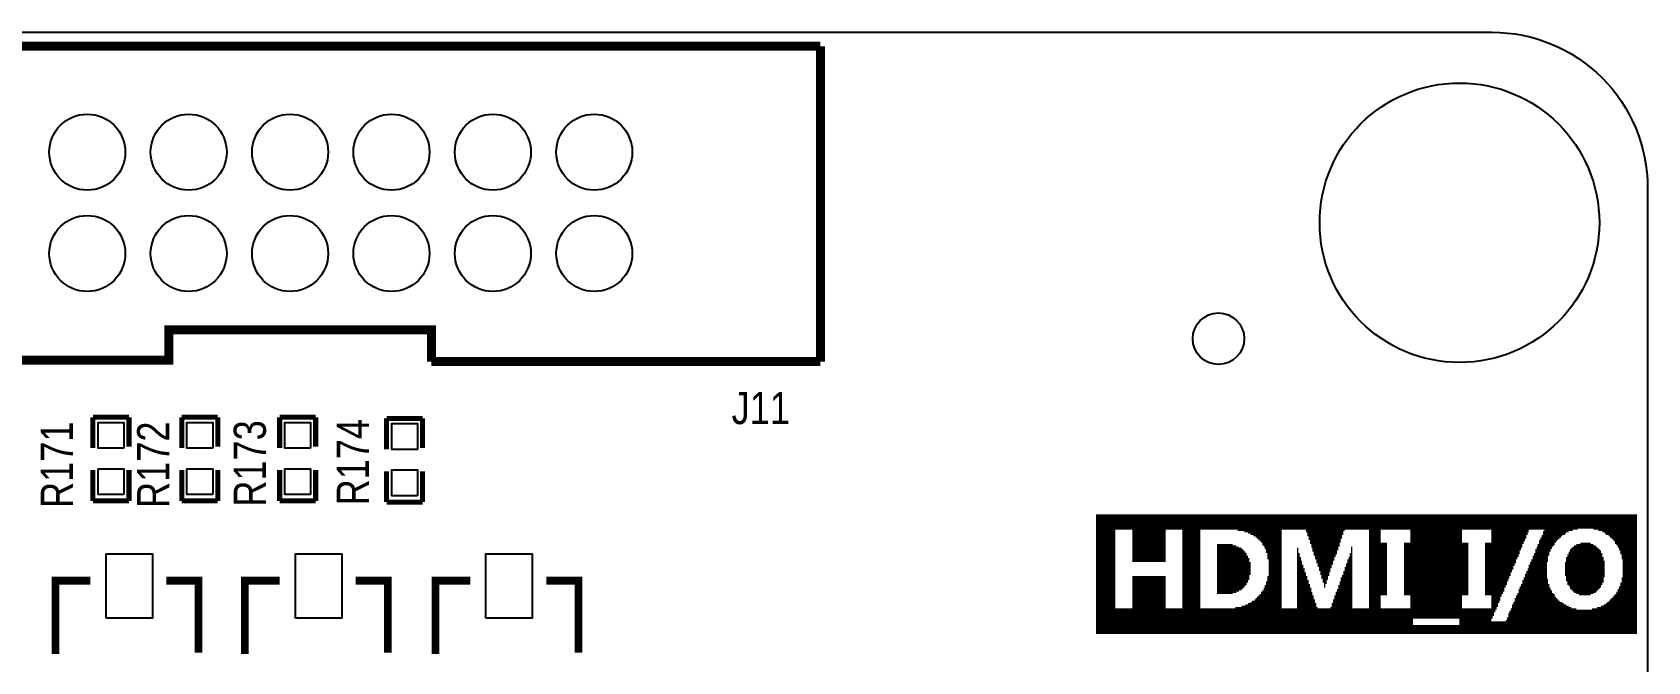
# Model space of a CAD drawing. Extents: x -16 to 114, y 9 to 99.
# Drawn here: x 81.94 to 113.8, y 86.77 to 99.19 of the extents above; entities that cross this region are included whole.
import ezdxf

# ---------------------------------------------------------------- set-up
doc = ezdxf.new("R2010")
doc.units = 0
for name, color, linetype in [('BG_OUTLINE', 3, 'CONTINUOUS'), ('MA_PEN3', 5, 'CONTINUOUS'), ('PG_SILKSCREEN_TOP', 6, 'CONTINUOUS'), ('PIN_TOP', 7, 'CONTINUOUS'), ('RD_SILKSCREEN_TOP', 8, 'CONTINUOUS')]:
    doc.layers.add(name, color=color, linetype=linetype)

msp = doc.modelspace()

# ---------------------------------------------------------------- linework, layer by layer
at = {"layer": 'BG_OUTLINE'}
msp.add_lwpolyline([(-13.134086, 99.189794), (110.731046, 99.189794, -0.414215), (113.79708, 96.12376), (113.799874, 12.17676), (113.79708, 12.263374, -0.41422), (110.731046, 9.19734), (-13.22832, 9.19734), (-13.12672, 9.20496, -0.414214), (-16.192754, 12.270994), (-16.20012, 96.12376, -0.414215)], format="xyb", close=True, dxfattribs=at)
at = {"layer": 'MA_PEN3', "const_width": 0.0254}
for points in [[(102.9208, 89.662), (113.5888, 89.662)], [(102.9208, 89.6366), (113.5888, 89.6366)], [(102.9208, 89.6112), (113.5888, 89.6112)], [(102.9208, 89.5858), (113.5888, 89.5858)], [(102.9208, 89.5604), (113.5888, 89.5604)], [(102.9208, 89.535), (113.5888, 89.535)], [(102.9208, 89.5096), (113.5888, 89.5096)], [(102.9208, 89.4842), (113.5888, 89.4842)], [(102.9208, 89.4588), (113.5888, 89.4588)], [(102.9208, 89.4334), (113.5888, 89.4334)], [(102.9208, 89.408), (113.5888, 89.408)], [(102.9208, 89.3826), (112.4204, 89.3826)], [(102.9208, 89.3572), (103.3018, 89.3572)], [(102.9208, 89.3318), (103.3018, 89.3318)], [(102.9208, 89.3064), (103.3018, 89.3064)], [(102.9208, 89.281), (103.3018, 89.281)], [(102.9208, 89.2556), (103.3018, 89.2556)], [(102.9208, 89.2302), (103.3018, 89.2302)], [(102.9208, 89.2048), (103.3018, 89.2048)], [(103.632, 89.3572), (104.2924, 89.3572)], [(103.632, 89.3318), (104.2924, 89.3318)], [(103.632, 89.3064), (104.2924, 89.3064)], [(103.632, 89.281), (104.2924, 89.281)], [(103.632, 89.2556), (104.2924, 89.2556)], [(103.632, 89.2302), (104.2924, 89.2302)], [(103.632, 89.2048), (104.2924, 89.2048)], [(104.6226, 89.3572), (104.9782, 89.3572)], [(104.6226, 89.3318), (104.9782, 89.3318)], [(104.6226, 89.3064), (104.9782, 89.3064)], [(104.6226, 89.281), (104.9782, 89.281)], [(104.6226, 89.2556), (104.9782, 89.2556)], [(104.6226, 89.2302), (104.9782, 89.2302)], [(104.6226, 89.2048), (104.9782, 89.2048)], [(105.7148, 89.3572), (106.5784, 89.3572)], [(105.8418, 89.3318), (106.5784, 89.3318)], [(105.918, 89.3064), (106.5784, 89.3064)], [(105.9688, 89.281), (106.5784, 89.281)], [(106.0196, 89.2556), (106.5784, 89.2556)], [(106.0704, 89.2302), (106.5784, 89.2302)], [(106.0958, 89.2048), (106.5784, 89.2048)], [(107.061, 89.3572), (107.823, 89.3572)], [(107.061, 89.3318), (107.7976, 89.3318)], [(107.0864, 89.3064), (107.7976, 89.3064)], [(107.0864, 89.281), (107.7976, 89.281)], [(107.0864, 89.2556), (107.7722, 89.2556)], [(107.1118, 89.2302), (107.7722, 89.2302)], [(107.1118, 89.2048), (107.7722, 89.2048)], [(108.3056, 89.3572), (108.5342, 89.3572)], [(108.3056, 89.3318), (108.5342, 89.3318)], [(108.3056, 89.3064), (108.5342, 89.3064)], [(108.3056, 89.281), (108.5342, 89.281)], [(108.3056, 89.2556), (108.5342, 89.2556)], [(108.3056, 89.2302), (108.5342, 89.2302)], [(108.3056, 89.2048), (108.5342, 89.2048)], [(109.1184, 89.3572), (110.1344, 89.3572)], [(109.1184, 89.3318), (110.1344, 89.3318)], [(109.1184, 89.3064), (110.1344, 89.3064)], [(109.1184, 89.281), (110.1344, 89.281)], [(109.1184, 89.2556), (110.1344, 89.2556)], [(109.1184, 89.2302), (110.1344, 89.2302)], [(109.1184, 89.2048), (110.1344, 89.2048)], [(110.7186, 89.3572), (111.4552, 89.3572)], [(110.7186, 89.3318), (111.4552, 89.3318)], [(110.7186, 89.3064), (111.4298, 89.3064)], [(110.7186, 89.281), (111.4298, 89.281)], [(110.7186, 89.2556), (111.4044, 89.2556)], [(110.7186, 89.2302), (111.4044, 89.2302)], [(110.7186, 89.2048), (111.4044, 89.2048)], [(111.6838, 89.2048), (112.0648, 89.2048)], [(111.7092, 89.2556), (112.1156, 89.2556)], [(111.7092, 89.2302), (112.0902, 89.2302)], [(111.7346, 89.3318), (112.2426, 89.3318)], [(111.7346, 89.3064), (112.1918, 89.3064)], [(111.7346, 89.281), (112.1664, 89.281)], [(111.76, 89.3572), (112.3188, 89.3572)], [(112.7252, 89.3826), (113.5888, 89.3826)], [(112.8268, 89.3572), (113.5888, 89.3572)], [(112.903, 89.3318), (113.5888, 89.3318)], [(112.9538, 89.3064), (113.5888, 89.3064)], [(112.9792, 89.281), (113.5888, 89.281)], [(113.03, 89.2556), (113.5888, 89.2556)], [(113.0554, 89.2302), (113.5888, 89.2302)], [(113.0808, 89.2048), (113.5888, 89.2048)], [(102.9208, 89.1794), (103.3018, 89.1794)], [(102.9208, 89.154), (103.3018, 89.154)], [(102.9208, 89.1286), (103.3018, 89.1286)], [(102.9208, 89.1032), (103.3018, 89.1032)], [(102.9208, 89.0778), (103.3018, 89.0778)], [(102.9208, 89.0524), (103.3018, 89.0524)], [(102.9208, 89.027), (103.3018, 89.027)], [(102.9208, 89.0016), (103.3018, 89.0016)], [(102.9208, 88.9762), (103.3018, 88.9762)], [(102.9208, 88.9508), (103.3018, 88.9508)], [(102.9208, 88.9254), (103.3018, 88.9254)], [(102.9208, 88.9), (103.3018, 88.9)], [(103.632, 89.1794), (104.2924, 89.1794)], [(103.632, 89.154), (104.2924, 89.154)], [(103.632, 89.1286), (104.2924, 89.1286)], [(103.632, 89.1032), (104.2924, 89.1032)], [(103.632, 89.0778), (104.2924, 89.0778)], [(103.632, 89.0524), (104.2924, 89.0524)], [(103.632, 89.027), (104.2924, 89.027)], [(103.632, 89.0016), (104.2924, 89.0016)], [(103.632, 88.9762), (104.2924, 88.9762)], [(103.632, 88.9508), (104.2924, 88.9508)], [(103.632, 88.9254), (104.2924, 88.9254)], [(103.632, 88.9), (104.2924, 88.9)], [(104.6226, 89.1794), (104.9782, 89.1794)], [(104.6226, 89.154), (104.9782, 89.154)], [(104.6226, 89.1286), (104.9782, 89.1286)], [(104.6226, 89.1032), (104.9782, 89.1032)], [(104.6226, 89.0778), (104.9782, 89.0778)], [(104.6226, 89.0524), (104.9782, 89.0524)], [(104.6226, 89.027), (104.9782, 89.027)], [(104.6226, 89.0016), (104.9782, 89.0016)], [(104.6226, 88.9762), (104.9782, 88.9762)], [(104.6226, 88.9508), (104.9782, 88.9508)], [(104.6226, 88.9254), (104.9782, 88.9254)], [(104.6226, 88.9), (104.9782, 88.9)], [(105.3084, 89.0778), (105.6132, 89.0778)], [(105.3084, 89.0524), (105.6894, 89.0524)], [(105.3084, 89.027), (105.7402, 89.027)], [(105.3084, 89.0016), (105.791, 89.0016)], [(105.3084, 88.9762), (105.8164, 88.9762)], [(105.3084, 88.9508), (105.8418, 88.9508)], [(105.3084, 88.9254), (105.8672, 88.9254)], [(105.3084, 88.9), (105.8926, 88.9)], [(106.1212, 89.1794), (106.5784, 89.1794)], [(106.1466, 89.154), (106.5784, 89.154)], [(106.172, 89.1286), (106.5784, 89.1286)], [(106.1974, 89.1032), (106.5784, 89.1032)], [(106.1974, 89.0778), (106.5784, 89.0778)], [(106.2228, 89.0524), (106.5784, 89.0524)], [(106.2482, 89.027), (106.5784, 89.027)], [(106.2482, 89.0016), (106.5784, 89.0016)], [(106.2736, 88.9762), (106.5784, 88.9762)], [(106.2736, 88.9508), (106.5784, 88.9508)], [(106.2736, 88.9254), (106.5784, 88.9254)], [(106.299, 88.9), (106.5784, 88.9)], [(106.8832, 89.0016), (106.9086, 89.0016)], [(106.8832, 88.9762), (106.9086, 88.9762)], [(106.8832, 88.9508), (106.9086, 88.9508)], [(106.8832, 88.9254), (106.9086, 88.9254)], [(106.8832, 88.9), (106.934, 88.9)], [(107.1118, 89.1794), (107.7468, 89.1794)], [(107.1372, 89.154), (107.7468, 89.154)], [(107.1372, 89.1286), (107.7468, 89.1286)], [(107.1372, 89.1032), (107.7214, 89.1032)], [(107.1626, 89.0778), (107.7214, 89.0778)], [(107.1626, 89.0524), (107.7214, 89.0524)], [(107.1626, 89.027), (107.696, 89.027)], [(107.188, 89.0016), (107.696, 89.0016)], [(107.188, 88.9762), (107.696, 88.9762)], [(107.188, 88.9508), (107.6706, 88.9508)], [(107.2134, 88.9254), (107.6706, 88.9254)], [(107.2134, 88.9), (107.6706, 88.9)], [(107.9246, 88.9), (107.9754, 88.9)], [(107.95, 89.027), (107.9754, 89.027)], [(107.95, 89.0016), (107.9754, 89.0016)], [(107.95, 88.9762), (107.9754, 88.9762)], [(107.95, 88.9508), (107.9754, 88.9508)], [(107.95, 88.9254), (107.9754, 88.9254)], [(108.3056, 89.1794), (108.5342, 89.1794)], [(108.3056, 89.154), (108.5342, 89.154)], [(108.3056, 89.1286), (108.5342, 89.1286)], [(108.3056, 89.1032), (108.6612, 89.1032)], [(108.3056, 89.0778), (108.6612, 89.0778)], [(108.3056, 89.0524), (108.6612, 89.0524)], [(108.3056, 89.027), (108.6612, 89.027)], [(108.3056, 89.0016), (108.6612, 89.0016)], [(108.3056, 88.9762), (108.6612, 88.9762)], [(108.3056, 88.9508), (108.6612, 88.9508)], [(108.3056, 88.9254), (108.6612, 88.9254)], [(108.3056, 88.9), (108.6612, 88.9)], [(108.9914, 89.1032), (110.2614, 89.1032)], [(108.9914, 89.0778), (110.2614, 89.0778)], [(108.9914, 89.0524), (110.2614, 89.0524)], [(108.9914, 89.027), (110.2614, 89.027)], [(108.9914, 89.0016), (110.2614, 89.0016)], [(108.9914, 88.9762), (110.2614, 88.9762)], [(108.9914, 88.9508), (110.2614, 88.9508)], [(108.9914, 88.9254), (110.2614, 88.9254)], [(108.9914, 88.9), (110.2614, 88.9)], [(109.1184, 89.1794), (110.1344, 89.1794)], [(109.1184, 89.154), (110.1344, 89.154)], [(109.1184, 89.1286), (110.1344, 89.1286)], [(110.5916, 89.1032), (111.3536, 89.1032)], [(110.5916, 89.0778), (111.3282, 89.0778)], [(110.5916, 89.0524), (111.3282, 89.0524)], [(110.5916, 89.027), (111.3282, 89.027)], [(110.5916, 89.0016), (111.3028, 89.0016)], [(110.5916, 88.9762), (111.3028, 88.9762)], [(110.5916, 88.9508), (111.2774, 88.9508)], [(110.5916, 88.9254), (111.2774, 88.9254)], [(110.5916, 88.9), (111.2774, 88.9)], [(110.7186, 89.1794), (111.379, 89.1794)], [(110.7186, 89.154), (111.379, 89.154)], [(110.7186, 89.1286), (111.3536, 89.1286)], [(111.5568, 88.9), (111.8616, 88.9)], [(111.5822, 88.9762), (111.887, 88.9762)], [(111.5822, 88.9508), (111.887, 88.9508)], [(111.5822, 88.9254), (111.8616, 88.9254)], [(111.6076, 89.027), (111.9124, 89.027)], [(111.6076, 89.0016), (111.9124, 89.0016)], [(111.633, 89.0778), (111.9632, 89.0778)], [(111.633, 89.0524), (111.9378, 89.0524)], [(111.6584, 89.154), (112.014, 89.154)], [(111.6584, 89.1286), (111.9886, 89.1286)], [(111.6584, 89.1032), (111.9632, 89.1032)], [(111.6838, 89.1794), (112.0394, 89.1794)], [(112.2426, 88.9254), (112.8776, 88.9254)], [(112.2426, 88.9), (112.903, 88.9)], [(112.268, 88.9762), (112.8522, 88.9762)], [(112.268, 88.9508), (112.8776, 88.9508)], [(112.2934, 89.0016), (112.8268, 89.0016)], [(112.3188, 89.027), (112.8014, 89.027)], [(112.3442, 89.0524), (112.776, 89.0524)], [(112.395, 89.0778), (112.7252, 89.0778)], [(112.4712, 89.1032), (112.6744, 89.1032)], [(113.1062, 89.1794), (113.5888, 89.1794)], [(113.1316, 89.154), (113.5888, 89.154)], [(113.157, 89.1286), (113.5888, 89.1286)], [(113.157, 89.1032), (113.5888, 89.1032)], [(113.1824, 89.0778), (113.5888, 89.0778)], [(113.2078, 89.0524), (113.5888, 89.0524)], [(113.2078, 89.027), (113.5888, 89.027)], [(113.2332, 89.0016), (113.5888, 89.0016)], [(113.2332, 88.9762), (113.5888, 88.9762)], [(113.2586, 88.9508), (113.5888, 88.9508)], [(113.2586, 88.9254), (113.5888, 88.9254)], [(113.2586, 88.9), (113.5888, 88.9)], [(102.9208, 88.8746), (103.3018, 88.8746)], [(102.9208, 88.8492), (103.3018, 88.8492)], [(102.9208, 88.8238), (103.3018, 88.8238)], [(102.9208, 88.7984), (103.3018, 88.7984)], [(102.9208, 88.773), (103.3018, 88.773)], [(102.9208, 88.7476), (103.3018, 88.7476)], [(102.9208, 88.7222), (103.3018, 88.7222)], [(102.9208, 88.6968), (103.3018, 88.6968)], [(102.9208, 88.6714), (103.3018, 88.6714)], [(102.9208, 88.646), (103.3018, 88.646)], [(102.9208, 88.6206), (103.3018, 88.6206)], [(102.9208, 88.5952), (103.3018, 88.5952)], [(102.9208, 88.5698), (103.3018, 88.5698)], [(103.632, 88.8746), (104.2924, 88.8746)], [(103.632, 88.8492), (104.2924, 88.8492)], [(103.632, 88.8238), (104.2924, 88.8238)], [(103.632, 88.7984), (104.2924, 88.7984)], [(103.632, 88.773), (104.2924, 88.773)], [(103.632, 88.7476), (104.2924, 88.7476)], [(104.6226, 88.8746), (104.9782, 88.8746)], [(104.6226, 88.8492), (104.9782, 88.8492)], [(104.6226, 88.8238), (104.9782, 88.8238)], [(104.6226, 88.7984), (104.9782, 88.7984)], [(104.6226, 88.773), (104.9782, 88.773)], [(104.6226, 88.7476), (104.9782, 88.7476)], [(104.6226, 88.7222), (104.9782, 88.7222)], [(104.6226, 88.6968), (104.9782, 88.6968)], [(104.6226, 88.6714), (104.9782, 88.6714)], [(104.6226, 88.646), (104.9782, 88.646)], [(104.6226, 88.6206), (104.9782, 88.6206)], [(104.6226, 88.5952), (104.9782, 88.5952)], [(104.6226, 88.5698), (104.9782, 88.5698)], [(105.3084, 88.8746), (105.8926, 88.8746)], [(105.3084, 88.8492), (105.918, 88.8492)], [(105.3084, 88.8238), (105.918, 88.8238)], [(105.3084, 88.7984), (105.9434, 88.7984)], [(105.3084, 88.773), (105.9434, 88.773)], [(105.3084, 88.7476), (105.9434, 88.7476)], [(105.3084, 88.7222), (105.9688, 88.7222)], [(105.3084, 88.6968), (105.9688, 88.6968)], [(105.3084, 88.6714), (105.9688, 88.6714)], [(105.3084, 88.646), (105.9688, 88.646)], [(105.3084, 88.6206), (105.9688, 88.6206)], [(105.3084, 88.5952), (105.9688, 88.5952)], [(105.3084, 88.5698), (105.9688, 88.5698)], [(106.299, 88.8746), (106.5784, 88.8746)], [(106.299, 88.8492), (106.5784, 88.8492)], [(106.299, 88.8238), (106.5784, 88.8238)], [(106.299, 88.7984), (106.5784, 88.7984)], [(106.3244, 88.773), (106.5784, 88.773)], [(106.3244, 88.7476), (106.5784, 88.7476)], [(106.3244, 88.7222), (106.5784, 88.7222)], [(106.3244, 88.6968), (106.5784, 88.6968)], [(106.3244, 88.6714), (106.5784, 88.6714)], [(106.3244, 88.646), (106.5784, 88.646)], [(106.3244, 88.6206), (106.5784, 88.6206)], [(106.3244, 88.5952), (106.5784, 88.5952)], [(106.3244, 88.5698), (106.5784, 88.5698)], [(106.8832, 88.8746), (106.934, 88.8746)], [(106.8832, 88.8492), (106.934, 88.8492)], [(106.8832, 88.8238), (106.9594, 88.8238)], [(106.8832, 88.7984), (106.9594, 88.7984)], [(106.8832, 88.773), (106.9594, 88.773)], [(106.8832, 88.7476), (106.9848, 88.7476)], [(106.8832, 88.7222), (106.9848, 88.7222)], [(106.8832, 88.6968), (106.9848, 88.6968)], [(106.8832, 88.6714), (107.0102, 88.6714)], [(106.8832, 88.646), (107.0102, 88.646)], [(106.8832, 88.6206), (107.0102, 88.6206)], [(106.8832, 88.5952), (107.0356, 88.5952)], [(106.8832, 88.5698), (107.0356, 88.5698)], [(107.2134, 88.8746), (107.6452, 88.8746)], [(107.2388, 88.8492), (107.6452, 88.8492)], [(107.2388, 88.8238), (107.6198, 88.8238)], [(107.2388, 88.7984), (107.6198, 88.7984)], [(107.2642, 88.773), (107.6198, 88.773)], [(107.2642, 88.7476), (107.5944, 88.7476)], [(107.2642, 88.7222), (107.5944, 88.7222)], [(107.2896, 88.6968), (107.5944, 88.6968)], [(107.2896, 88.6714), (107.569, 88.6714)], [(107.2896, 88.646), (107.569, 88.646)], [(107.315, 88.6206), (107.569, 88.6206)], [(107.315, 88.5952), (107.5436, 88.5952)], [(107.315, 88.5698), (107.5436, 88.5698)], [(107.823, 88.6206), (107.9754, 88.6206)], [(107.823, 88.5952), (107.9754, 88.5952)], [(107.823, 88.5698), (107.9754, 88.5698)], [(107.8484, 88.6968), (107.9754, 88.6968)], [(107.8484, 88.6714), (107.9754, 88.6714)], [(107.8484, 88.646), (107.9754, 88.646)], [(107.8738, 88.773), (107.9754, 88.773)], [(107.8738, 88.7476), (107.9754, 88.7476)], [(107.8738, 88.7222), (107.9754, 88.7222)], [(107.8992, 88.8238), (107.9754, 88.8238)], [(107.8992, 88.7984), (107.9754, 88.7984)], [(107.9246, 88.8746), (107.9754, 88.8746)], [(107.9246, 88.8492), (107.9754, 88.8492)], [(108.3056, 88.8746), (108.6612, 88.8746)], [(108.3056, 88.8492), (108.6612, 88.8492)], [(108.3056, 88.8238), (108.6612, 88.8238)], [(108.3056, 88.7984), (108.6612, 88.7984)], [(108.3056, 88.773), (108.6612, 88.773)], [(108.3056, 88.7476), (108.6612, 88.7476)], [(108.3056, 88.7222), (108.6612, 88.7222)], [(108.3056, 88.6968), (108.6612, 88.6968)], [(108.3056, 88.6714), (108.6612, 88.6714)], [(108.3056, 88.646), (108.6612, 88.646)], [(108.3056, 88.6206), (108.6612, 88.6206)], [(108.3056, 88.5952), (108.6612, 88.5952)], [(108.3056, 88.5698), (108.6612, 88.5698)], [(108.9914, 88.8746), (110.2614, 88.8746)], [(108.9914, 88.8492), (110.2614, 88.8492)], [(108.9914, 88.8238), (110.2614, 88.8238)], [(108.9914, 88.7984), (110.2614, 88.7984)], [(108.9914, 88.773), (110.2614, 88.773)], [(108.9914, 88.7476), (110.2614, 88.7476)], [(108.9914, 88.7222), (110.2614, 88.7222)], [(108.9914, 88.6968), (110.2614, 88.6968)], [(108.9914, 88.6714), (110.2614, 88.6714)], [(108.9914, 88.646), (110.2614, 88.646)], [(108.9914, 88.6206), (110.2614, 88.6206)], [(108.9914, 88.5952), (110.2614, 88.5952)], [(108.9914, 88.5698), (110.2614, 88.5698)], [(110.5916, 88.8746), (111.252, 88.8746)], [(110.5916, 88.8492), (111.252, 88.8492)], [(110.5916, 88.8238), (111.2266, 88.8238)], [(110.5916, 88.7984), (111.2266, 88.7984)], [(110.5916, 88.773), (111.2012, 88.773)], [(110.5916, 88.7476), (111.2012, 88.7476)], [(110.5916, 88.7222), (111.2012, 88.7222)], [(110.5916, 88.6968), (111.1758, 88.6968)], [(110.5916, 88.6714), (111.1758, 88.6714)], [(110.5916, 88.646), (111.1504, 88.646)], [(110.5916, 88.6206), (111.1504, 88.6206)], [(110.5916, 88.5952), (111.1504, 88.5952)], [(110.5916, 88.5698), (111.125, 88.5698)], [(111.4298, 88.5952), (111.8108, 88.5952)], [(111.4298, 88.5698), (111.8108, 88.5698)], [(111.4552, 88.6714), (111.8108, 88.6714)], [(111.4552, 88.646), (111.8108, 88.646)], [(111.4552, 88.6206), (111.8108, 88.6206)], [(111.4806, 88.7222), (111.8108, 88.7222)], [(111.4806, 88.6968), (111.8108, 88.6968)], [(111.506, 88.773), (111.8362, 88.773)], [(111.506, 88.7476), (111.8362, 88.7476)], [(111.5314, 88.8492), (111.8362, 88.8492)], [(111.5314, 88.8238), (111.8362, 88.8238)], [(111.5314, 88.7984), (111.8362, 88.7984)], [(111.5568, 88.8746), (111.8616, 88.8746)], [(112.1664, 88.7222), (112.9538, 88.7222)], [(112.1664, 88.6968), (112.9538, 88.6968)], [(112.1664, 88.6714), (112.9538, 88.6714)], [(112.1664, 88.646), (112.9538, 88.646)], [(112.1664, 88.6206), (112.9538, 88.6206)], [(112.1664, 88.5952), (112.9538, 88.5952)], [(112.1664, 88.5698), (112.9538, 88.5698)], [(112.1918, 88.8238), (112.9284, 88.8238)], [(112.1918, 88.7984), (112.9284, 88.7984)], [(112.1918, 88.773), (112.9284, 88.773)], [(112.1918, 88.7476), (112.9538, 88.7476)], [(112.2172, 88.8746), (112.903, 88.8746)], [(112.2172, 88.8492), (112.903, 88.8492)], [(113.284, 88.8746), (113.5888, 88.8746)], [(113.284, 88.8492), (113.5888, 88.8492)], [(113.284, 88.8238), (113.5888, 88.8238)], [(113.284, 88.7984), (113.5888, 88.7984)], [(113.3094, 88.773), (113.5888, 88.773)], [(113.3094, 88.7476), (113.5888, 88.7476)], [(113.3094, 88.7222), (113.5888, 88.7222)], [(113.3094, 88.6968), (113.5888, 88.6968)], [(113.3094, 88.6714), (113.5888, 88.6714)], [(113.3094, 88.646), (113.5888, 88.646)], [(113.3094, 88.6206), (113.5888, 88.6206)], [(113.3094, 88.5952), (113.5888, 88.5952)], [(113.3094, 88.5698), (113.5888, 88.5698)], [(102.9208, 88.5444), (103.3018, 88.5444)], [(102.9208, 88.519), (103.3018, 88.519)], [(102.9208, 88.4936), (103.3018, 88.4936)], [(102.9208, 88.4682), (103.3018, 88.4682)], [(102.9208, 88.4428), (103.3018, 88.4428)], [(102.9208, 88.4174), (103.3018, 88.4174)], [(102.9208, 88.392), (103.3018, 88.392)], [(102.9208, 88.3666), (103.3018, 88.3666)], [(102.9208, 88.3412), (103.3018, 88.3412)], [(102.9208, 88.3158), (103.3018, 88.3158)], [(102.9208, 88.2904), (103.3018, 88.2904)], [(102.9208, 88.265), (103.3018, 88.265)], [(103.632, 88.4428), (104.2924, 88.4428)], [(103.632, 88.4174), (104.2924, 88.4174)], [(103.632, 88.392), (104.2924, 88.392)], [(103.632, 88.3666), (104.2924, 88.3666)], [(103.632, 88.3412), (104.2924, 88.3412)], [(103.632, 88.3158), (104.2924, 88.3158)], [(103.632, 88.2904), (104.2924, 88.2904)], [(103.632, 88.265), (104.2924, 88.265)], [(104.6226, 88.5444), (104.9782, 88.5444)], [(104.6226, 88.519), (104.9782, 88.519)], [(104.6226, 88.4936), (104.9782, 88.4936)], [(104.6226, 88.4682), (104.9782, 88.4682)], [(104.6226, 88.4428), (104.9782, 88.4428)], [(104.6226, 88.4174), (104.9782, 88.4174)], [(104.6226, 88.392), (104.9782, 88.392)], [(104.6226, 88.3666), (104.9782, 88.3666)], [(104.6226, 88.3412), (104.9782, 88.3412)], [(104.6226, 88.3158), (104.9782, 88.3158)], [(104.6226, 88.2904), (104.9782, 88.2904)], [(104.6226, 88.265), (104.9782, 88.265)], [(105.3084, 88.5444), (105.9688, 88.5444)], [(105.3084, 88.519), (105.9688, 88.519)], [(105.3084, 88.4936), (105.9688, 88.4936)], [(105.3084, 88.4682), (105.9434, 88.4682)], [(105.3084, 88.4428), (105.9434, 88.4428)], [(105.3084, 88.4174), (105.9434, 88.4174)], [(105.3084, 88.392), (105.9434, 88.392)], [(105.3084, 88.3666), (105.918, 88.3666)], [(105.3084, 88.3412), (105.918, 88.3412)], [(105.3084, 88.3158), (105.8926, 88.3158)], [(105.3084, 88.2904), (105.8926, 88.2904)], [(105.3084, 88.265), (105.8672, 88.265)], [(106.2482, 88.265), (106.5784, 88.265)], [(106.2736, 88.3412), (106.5784, 88.3412)], [(106.2736, 88.3158), (106.5784, 88.3158)], [(106.2736, 88.2904), (106.5784, 88.2904)], [(106.299, 88.4428), (106.5784, 88.4428)], [(106.299, 88.4174), (106.5784, 88.4174)], [(106.299, 88.392), (106.5784, 88.392)], [(106.299, 88.3666), (106.5784, 88.3666)], [(106.3244, 88.5444), (106.5784, 88.5444)], [(106.3244, 88.519), (106.5784, 88.519)], [(106.3244, 88.4936), (106.5784, 88.4936)], [(106.3244, 88.4682), (106.5784, 88.4682)], [(106.8832, 88.5444), (107.0356, 88.5444)], [(106.8832, 88.519), (107.061, 88.519)], [(106.8832, 88.4936), (107.061, 88.4936)], [(106.8832, 88.4682), (107.061, 88.4682)], [(106.8832, 88.4428), (107.0864, 88.4428)], [(106.8832, 88.4174), (107.0864, 88.4174)], [(106.8832, 88.392), (107.0864, 88.392)], [(106.8832, 88.3666), (107.1118, 88.3666)], [(106.8832, 88.3412), (107.1118, 88.3412)], [(106.8832, 88.3158), (107.1118, 88.3158)], [(106.8832, 88.2904), (107.1372, 88.2904)], [(106.8832, 88.265), (107.1372, 88.265)], [(107.3404, 88.5444), (107.5436, 88.5444)], [(107.3404, 88.519), (107.5182, 88.519)], [(107.3404, 88.4936), (107.5182, 88.4936)], [(107.3658, 88.4682), (107.5182, 88.4682)], [(107.3658, 88.4428), (107.4928, 88.4428)], [(107.3658, 88.4174), (107.4928, 88.4174)], [(107.3912, 88.392), (107.4928, 88.392)], [(107.3912, 88.3666), (107.4674, 88.3666)], [(107.3912, 88.3412), (107.4674, 88.3412)], [(107.4166, 88.3158), (107.4674, 88.3158)], [(107.4166, 88.2904), (107.442, 88.2904)], [(107.4166, 88.265), (107.442, 88.265)], [(107.696, 88.265), (107.9754, 88.265)], [(107.7214, 88.3412), (107.9754, 88.3412)], [(107.7214, 88.3158), (107.9754, 88.3158)], [(107.7214, 88.2904), (107.9754, 88.2904)], [(107.7468, 88.4174), (107.9754, 88.4174)], [(107.7468, 88.392), (107.9754, 88.392)], [(107.7468, 88.3666), (107.9754, 88.3666)], [(107.7722, 88.4682), (107.9754, 88.4682)], [(107.7722, 88.4428), (107.9754, 88.4428)], [(107.7976, 88.5444), (107.9754, 88.5444)], [(107.7976, 88.519), (107.9754, 88.519)], [(107.7976, 88.4936), (107.9754, 88.4936)], [(108.3056, 88.5444), (108.6612, 88.5444)], [(108.3056, 88.519), (108.6612, 88.519)], [(108.3056, 88.4936), (108.6612, 88.4936)], [(108.3056, 88.4682), (108.6612, 88.4682)], [(108.3056, 88.4428), (108.6612, 88.4428)], [(108.3056, 88.4174), (108.6612, 88.4174)], [(108.3056, 88.392), (108.6612, 88.392)], [(108.3056, 88.3666), (108.6612, 88.3666)], [(108.3056, 88.3412), (108.6612, 88.3412)], [(108.3056, 88.3158), (108.6612, 88.3158)], [(108.3056, 88.2904), (108.6612, 88.2904)], [(108.3056, 88.265), (108.6612, 88.265)], [(108.9914, 88.5444), (110.2614, 88.5444)], [(108.9914, 88.519), (110.2614, 88.519)], [(108.9914, 88.4936), (110.2614, 88.4936)], [(108.9914, 88.4682), (110.2614, 88.4682)], [(108.9914, 88.4428), (110.2614, 88.4428)], [(108.9914, 88.4174), (110.2614, 88.4174)], [(108.9914, 88.392), (110.2614, 88.392)], [(108.9914, 88.3666), (110.2614, 88.3666)], [(108.9914, 88.3412), (110.2614, 88.3412)], [(108.9914, 88.3158), (110.2614, 88.3158)], [(108.9914, 88.2904), (110.2614, 88.2904)], [(108.9914, 88.265), (110.2614, 88.265)], [(110.5916, 88.5444), (111.125, 88.5444)], [(110.5916, 88.519), (111.0996, 88.519)], [(110.5916, 88.4936), (111.0996, 88.4936)], [(110.5916, 88.4682), (111.0996, 88.4682)], [(110.5916, 88.4428), (111.0742, 88.4428)], [(110.5916, 88.4174), (111.0742, 88.4174)], [(110.5916, 88.392), (111.0488, 88.392)], [(110.5916, 88.3666), (111.0488, 88.3666)], [(110.5916, 88.3412), (111.0234, 88.3412)], [(110.5916, 88.3158), (111.0234, 88.3158)], [(110.5916, 88.2904), (111.0234, 88.2904)], [(110.5916, 88.265), (110.998, 88.265)], [(111.3028, 88.2904), (111.8616, 88.2904)], [(111.3028, 88.265), (111.8616, 88.265)], [(111.3282, 88.3666), (111.8362, 88.3666)], [(111.3282, 88.3412), (111.8362, 88.3412)], [(111.3282, 88.3158), (111.8362, 88.3158)], [(111.3536, 88.4174), (111.8108, 88.4174)], [(111.3536, 88.392), (111.8362, 88.392)], [(111.379, 88.4936), (111.8108, 88.4936)], [(111.379, 88.4682), (111.8108, 88.4682)], [(111.379, 88.4428), (111.8108, 88.4428)], [(111.4044, 88.5444), (111.8108, 88.5444)], [(111.4044, 88.519), (111.8108, 88.519)], [(112.1664, 88.5444), (112.9538, 88.5444)], [(112.1664, 88.519), (112.9538, 88.519)], [(112.1664, 88.4936), (112.9538, 88.4936)], [(112.1664, 88.4682), (112.9538, 88.4682)], [(112.1918, 88.4428), (112.9538, 88.4428)], [(112.1918, 88.4174), (112.9284, 88.4174)], [(112.1918, 88.392), (112.9284, 88.392)], [(112.1918, 88.3666), (112.9284, 88.3666)], [(112.2172, 88.3412), (112.9284, 88.3412)], [(112.2172, 88.3158), (112.903, 88.3158)], [(112.2172, 88.2904), (112.903, 88.2904)], [(112.2426, 88.265), (112.8776, 88.265)], [(113.2586, 88.3158), (113.5888, 88.3158)], [(113.2586, 88.2904), (113.5888, 88.2904)], [(113.2586, 88.265), (113.5888, 88.265)], [(113.284, 88.4174), (113.5888, 88.4174)], [(113.284, 88.392), (113.5888, 88.392)], [(113.284, 88.3666), (113.5888, 88.3666)], [(113.284, 88.3412), (113.5888, 88.3412)], [(113.3094, 88.5444), (113.5888, 88.5444)], [(113.3094, 88.519), (113.5888, 88.519)], [(113.3094, 88.4936), (113.5888, 88.4936)], [(113.3094, 88.4682), (113.5888, 88.4682)], [(113.3094, 88.4428), (113.5888, 88.4428)], [(102.9208, 88.2396), (103.3018, 88.2396)], [(102.9208, 88.2142), (103.3018, 88.2142)], [(102.9208, 88.1888), (103.3018, 88.1888)], [(102.9208, 88.1634), (103.3018, 88.1634)], [(102.9208, 88.138), (103.3018, 88.138)], [(102.9208, 88.1126), (103.3018, 88.1126)], [(102.9208, 88.0872), (103.3018, 88.0872)], [(102.9208, 88.0618), (103.3018, 88.0618)], [(102.9208, 88.0364), (103.3018, 88.0364)], [(102.9208, 88.011), (103.3018, 88.011)], [(102.9208, 87.9856), (103.3018, 87.9856)], [(102.9208, 87.9602), (103.3018, 87.9602)], [(102.9208, 87.9348), (103.3018, 87.9348)], [(103.632, 88.2396), (104.2924, 88.2396)], [(103.632, 88.2142), (104.2924, 88.2142)], [(103.632, 88.1888), (104.2924, 88.1888)], [(103.632, 88.1634), (104.2924, 88.1634)], [(103.632, 88.138), (104.2924, 88.138)], [(103.632, 88.1126), (104.2924, 88.1126)], [(103.632, 88.0872), (104.2924, 88.0872)], [(103.632, 88.0618), (104.2924, 88.0618)], [(103.632, 88.0364), (104.2924, 88.0364)], [(103.632, 88.011), (104.2924, 88.011)], [(103.632, 87.9856), (104.2924, 87.9856)], [(103.632, 87.9602), (104.2924, 87.9602)], [(103.632, 87.9348), (104.2924, 87.9348)], [(104.6226, 88.2396), (104.9782, 88.2396)], [(104.6226, 88.2142), (104.9782, 88.2142)], [(104.6226, 88.1888), (104.9782, 88.1888)], [(104.6226, 88.1634), (104.9782, 88.1634)], [(104.6226, 88.138), (104.9782, 88.138)], [(104.6226, 88.1126), (104.9782, 88.1126)], [(104.6226, 88.0872), (104.9782, 88.0872)], [(104.6226, 88.0618), (104.9782, 88.0618)], [(104.6226, 88.0364), (104.9782, 88.0364)], [(104.6226, 88.011), (104.9782, 88.011)], [(104.6226, 87.9856), (104.9782, 87.9856)], [(104.6226, 87.9602), (104.9782, 87.9602)], [(104.6226, 87.9348), (104.9782, 87.9348)], [(105.3084, 88.2396), (105.8418, 88.2396)], [(105.3084, 88.2142), (105.8164, 88.2142)], [(105.3084, 88.1888), (105.791, 88.1888)], [(105.3084, 88.1634), (105.7402, 88.1634)], [(105.3084, 88.138), (105.6894, 88.138)], [(105.3084, 88.1126), (105.6132, 88.1126)], [(105.9688, 87.9348), (106.5784, 87.9348)], [(105.9942, 87.9602), (106.5784, 87.9602)], [(106.045, 87.9856), (106.5784, 87.9856)], [(106.0704, 88.011), (106.5784, 88.011)], [(106.0958, 88.0364), (106.5784, 88.0364)], [(106.1212, 88.0618), (106.5784, 88.0618)], [(106.1466, 88.0872), (106.5784, 88.0872)], [(106.172, 88.138), (106.5784, 88.138)], [(106.172, 88.1126), (106.5784, 88.1126)], [(106.1974, 88.1634), (106.5784, 88.1634)], [(106.2228, 88.2142), (106.5784, 88.2142)], [(106.2228, 88.1888), (106.5784, 88.1888)], [(106.2482, 88.2396), (106.5784, 88.2396)], [(106.8832, 88.2396), (107.1372, 88.2396)], [(106.8832, 88.2142), (107.1626, 88.2142)], [(106.8832, 88.1888), (107.1626, 88.1888)], [(106.8832, 88.1634), (107.1626, 88.1634)], [(106.8832, 88.138), (107.188, 88.138)], [(106.8832, 88.1126), (107.188, 88.1126)], [(106.8832, 88.0872), (107.188, 88.0872)], [(106.8832, 88.0618), (107.2134, 88.0618)], [(106.8832, 88.0364), (107.2134, 88.0364)], [(106.8832, 88.011), (107.2134, 88.011)], [(106.8832, 87.9856), (107.2388, 87.9856)], [(106.8832, 87.9602), (107.2388, 87.9602)], [(106.8832, 87.9348), (107.2388, 87.9348)], [(107.4166, 88.2396), (107.442, 88.2396)], [(107.5944, 87.9856), (107.9754, 87.9856)], [(107.5944, 87.9602), (107.9754, 87.9602)], [(107.5944, 87.9348), (107.9754, 87.9348)], [(107.6198, 88.0618), (107.9754, 88.0618)], [(107.6198, 88.0364), (107.9754, 88.0364)], [(107.6198, 88.011), (107.9754, 88.011)], [(107.6452, 88.138), (107.9754, 88.138)], [(107.6452, 88.1126), (107.9754, 88.1126)], [(107.6452, 88.0872), (107.9754, 88.0872)], [(107.6706, 88.1888), (107.9754, 88.1888)], [(107.6706, 88.1634), (107.9754, 88.1634)], [(107.696, 88.2396), (107.9754, 88.2396)], [(107.696, 88.2142), (107.9754, 88.2142)], [(108.3056, 88.2396), (108.6612, 88.2396)], [(108.3056, 88.2142), (108.6612, 88.2142)], [(108.3056, 88.1888), (108.6612, 88.1888)], [(108.3056, 88.1634), (108.6612, 88.1634)], [(108.3056, 88.138), (108.6612, 88.138)], [(108.3056, 88.1126), (108.6612, 88.1126)], [(108.3056, 88.0872), (108.6612, 88.0872)], [(108.3056, 88.0618), (108.5342, 88.0618)], [(108.3056, 88.0364), (108.5342, 88.0364)], [(108.3056, 88.011), (108.5342, 88.011)], [(108.3056, 87.9856), (108.5342, 87.9856)], [(108.3056, 87.9602), (108.5342, 87.9602)], [(108.3056, 87.9348), (108.5342, 87.9348)], [(108.9914, 88.2396), (110.2614, 88.2396)], [(108.9914, 88.2142), (110.2614, 88.2142)], [(108.9914, 88.1888), (110.2614, 88.1888)], [(108.9914, 88.1634), (110.2614, 88.1634)], [(108.9914, 88.138), (110.2614, 88.138)], [(108.9914, 88.1126), (110.2614, 88.1126)], [(108.9914, 88.0872), (110.2614, 88.0872)], [(109.1184, 88.0618), (110.1344, 88.0618)], [(109.1184, 88.0364), (110.1344, 88.0364)], [(109.1184, 88.011), (110.1344, 88.011)], [(109.1184, 87.9856), (110.1344, 87.9856)], [(109.1184, 87.9602), (110.1344, 87.9602)], [(109.1184, 87.9348), (110.1344, 87.9348)], [(110.5916, 88.2396), (110.998, 88.2396)], [(110.5916, 88.2142), (110.9726, 88.2142)], [(110.5916, 88.1888), (110.9726, 88.1888)], [(110.5916, 88.1634), (110.9726, 88.1634)], [(110.5916, 88.138), (110.9472, 88.138)], [(110.5916, 88.1126), (110.9472, 88.1126)], [(110.5916, 88.0872), (110.9218, 88.0872)], [(110.7186, 88.0618), (110.9218, 88.0618)], [(110.7186, 88.0364), (110.8964, 88.0364)], [(110.7186, 88.011), (110.8964, 88.011)], [(110.7186, 87.9856), (110.8964, 87.9856)], [(110.7186, 87.9602), (110.871, 87.9602)], [(110.7186, 87.9348), (110.871, 87.9348)], [(111.1504, 87.9348), (112.1156, 87.9348)], [(111.1758, 88.011), (112.014, 88.011)], [(111.1758, 87.9856), (112.0394, 87.9856)], [(111.1758, 87.9602), (112.0648, 87.9602)], [(111.2012, 88.0618), (111.9632, 88.0618)], [(111.2012, 88.0364), (111.9886, 88.0364)], [(111.2266, 88.1126), (111.9378, 88.1126)], [(111.2266, 88.0872), (111.9632, 88.0872)], [(111.252, 88.1888), (111.887, 88.1888)], [(111.252, 88.1634), (111.9124, 88.1634)], [(111.252, 88.138), (111.9124, 88.138)], [(111.2774, 88.2396), (111.8616, 88.2396)], [(111.2774, 88.2142), (111.887, 88.2142)], [(112.268, 88.2396), (112.8776, 88.2396)], [(112.268, 88.2142), (112.8522, 88.2142)], [(112.2934, 88.1888), (112.8268, 88.1888)], [(112.3188, 88.1634), (112.8014, 88.1634)], [(112.3442, 88.138), (112.776, 88.138)], [(112.395, 88.1126), (112.7252, 88.1126)], [(112.4458, 88.0872), (112.6744, 88.0872)], [(113.0046, 87.9348), (113.5888, 87.9348)], [(113.03, 87.9602), (113.5888, 87.9602)], [(113.0554, 87.9856), (113.5888, 87.9856)], [(113.0808, 88.011), (113.5888, 88.011)], [(113.1062, 88.0364), (113.5888, 88.0364)], [(113.1316, 88.0618), (113.5888, 88.0618)], [(113.157, 88.0872), (113.5888, 88.0872)], [(113.1824, 88.138), (113.5888, 88.138)], [(113.1824, 88.1126), (113.5888, 88.1126)], [(113.2078, 88.1888), (113.5888, 88.1888)], [(113.2078, 88.1634), (113.5888, 88.1634)], [(113.2332, 88.2396), (113.5888, 88.2396)], [(113.2332, 88.2142), (113.5888, 88.2142)], [(102.9208, 87.9094), (103.3018, 87.9094)], [(102.9208, 87.884), (103.3018, 87.884)], [(102.9208, 87.8586), (103.3018, 87.8586)], [(102.9208, 87.8332), (103.3018, 87.8332)], [(102.9208, 87.8078), (110.8202, 87.8078)], [(102.9208, 87.7824), (110.7948, 87.7824)], [(102.9208, 87.757), (110.7948, 87.757)], [(102.9208, 87.7316), (110.7694, 87.7316)], [(102.9208, 87.7062), (110.7694, 87.7062)], [(102.9208, 87.6808), (110.7694, 87.6808)], [(102.9208, 87.6554), (110.744, 87.6554)], [(102.9208, 87.63), (110.744, 87.63)], [(103.632, 87.9094), (104.2924, 87.9094)], [(103.632, 87.884), (104.2924, 87.884)], [(103.632, 87.8586), (104.2924, 87.8586)], [(103.632, 87.8332), (104.2924, 87.8332)], [(104.6226, 87.9094), (104.9782, 87.9094)], [(104.6226, 87.884), (104.9782, 87.884)], [(104.6226, 87.8586), (104.9782, 87.8586)], [(104.6226, 87.8332), (104.9782, 87.8332)], [(105.664, 87.8332), (106.5784, 87.8332)], [(105.791, 87.8586), (106.5784, 87.8586)], [(105.8672, 87.884), (106.5784, 87.884)], [(105.918, 87.9094), (106.5784, 87.9094)], [(106.8832, 87.9094), (107.2642, 87.9094)], [(106.8832, 87.884), (107.2642, 87.884)], [(106.8832, 87.8586), (107.2642, 87.8586)], [(106.8832, 87.8332), (107.2896, 87.8332)], [(107.5436, 87.8332), (107.9754, 87.8332)], [(107.569, 87.9094), (107.9754, 87.9094)], [(107.569, 87.884), (107.9754, 87.884)], [(107.569, 87.8586), (107.9754, 87.8586)], [(108.3056, 87.9094), (108.5342, 87.9094)], [(108.3056, 87.884), (108.5342, 87.884)], [(108.3056, 87.8586), (108.5342, 87.8586)], [(108.3056, 87.8332), (108.5342, 87.8332)], [(109.1184, 87.9094), (110.1344, 87.9094)], [(109.1184, 87.884), (110.1344, 87.884)], [(109.1184, 87.8586), (110.1344, 87.8586)], [(109.1184, 87.8332), (110.1344, 87.8332)], [(110.7186, 87.9094), (110.8456, 87.9094)], [(110.7186, 87.884), (110.8456, 87.884)], [(110.7186, 87.8586), (110.8456, 87.8586)], [(110.7186, 87.8332), (110.8202, 87.8332)], [(111.0234, 87.63), (113.5888, 87.63)], [(111.0488, 87.7062), (113.5888, 87.7062)], [(111.0488, 87.6808), (113.5888, 87.6808)], [(111.0488, 87.6554), (113.5888, 87.6554)], [(111.0742, 87.757), (113.5888, 87.757)], [(111.0742, 87.7316), (113.5888, 87.7316)], [(111.0996, 87.8078), (112.395, 87.8078)], [(111.0996, 87.7824), (113.5888, 87.7824)], [(111.125, 87.884), (112.1918, 87.884)], [(111.125, 87.8586), (112.2426, 87.8586)], [(111.125, 87.8332), (112.2934, 87.8332)], [(111.1504, 87.9094), (112.141, 87.9094)], [(112.6998, 87.8078), (113.5888, 87.8078)], [(112.8014, 87.8332), (113.5888, 87.8332)], [(112.8776, 87.8586), (113.5888, 87.8586)], [(112.9284, 87.884), (113.5888, 87.884)], [(112.9792, 87.9094), (113.5888, 87.9094)], [(102.9208, 87.6046), (109.1692, 87.6046)], [(102.9208, 87.5792), (109.1692, 87.5792)], [(102.9208, 87.5538), (109.1692, 87.5538)], [(102.9208, 87.5284), (109.1692, 87.5284)], [(102.9208, 87.503), (109.1692, 87.503)], [(102.9208, 87.4776), (113.5888, 87.4776)], [(102.9208, 87.4522), (113.5888, 87.4522)], [(102.9208, 87.4268), (113.5888, 87.4268)], [(102.9208, 87.4014), (113.5888, 87.4014)], [(102.9208, 87.376), (113.5888, 87.376)], [(102.9208, 87.3506), (113.5888, 87.3506)], [(102.9208, 87.3252), (113.5888, 87.3252)], [(110.0836, 87.6046), (110.7186, 87.6046)], [(110.0836, 87.5792), (110.7186, 87.5792)], [(110.0836, 87.5538), (113.5888, 87.5538)], [(110.0836, 87.5284), (113.5888, 87.5284)], [(110.0836, 87.503), (113.5888, 87.503)], [(110.998, 87.5792), (113.5888, 87.5792)], [(111.0234, 87.6046), (113.5888, 87.6046)]]:
    msp.add_lwpolyline(points, dxfattribs=at)
at = {"layer": 'PG_SILKSCREEN_TOP'}
for points, const_width in [([(76.400406, 98.913188), (97.482406, 98.913188)], 0.1778), ([(97.482406, 98.913188), (97.482406, 92.690188)], 0.1778), ([(84.630006, 92.715588), (84.6328, 92.715588), (84.6328, 93.3196), (89.811606, 93.3196), (89.811606, 92.690188)], 0.1778), ([(84.630006, 92.715588), (76.400406, 92.715588)], 0.1778), ([(97.482406, 92.690188), (89.811606, 92.690188)], 0.1778), ([(83.1342, 91.5924), (83.8454, 91.5924)], 0.1016), ([(83.1342, 90.9828), (83.1342, 91.5924)], 0.1016), ([(83.8454, 91.5924), (83.8454, 91.0082)], 0.1016), ([(84.8868, 91.5924), (85.598, 91.5924)], 0.1016), ([(84.8868, 90.9828), (84.8868, 91.5924)], 0.1016), ([(85.598, 91.5924), (85.598, 91.0082)], 0.1016), ([(86.8172, 91.5924), (87.5284, 91.5924)], 0.1016), ([(86.8172, 90.9828), (86.8172, 91.5924)], 0.1016), ([(87.5284, 91.5924), (87.5284, 91.0082)], 0.1016), ([(88.9254, 91.567), (89.6366, 91.567)], 0.1016), ([(88.9254, 90.9574), (88.9254, 91.567)], 0.1016), ([(89.6366, 91.567), (89.6366, 90.9828)], 0.1016), ([(83.1342, 89.9414), (83.1342, 90.551)], 0.1016), ([(83.8454, 89.9414), (83.8454, 90.551)], 0.1016), ([(84.8868, 89.9414), (84.8868, 90.551)], 0.1016), ([(85.598, 89.9414), (85.598, 90.551)], 0.1016), ([(86.8172, 89.9414), (86.8172, 90.551)], 0.1016), ([(87.5284, 89.9414), (87.5284, 90.551)], 0.1016), ([(88.9254, 89.916), (88.9254, 90.5256)], 0.1016), ([(89.6366, 89.916), (89.6366, 90.5256)], 0.1016), ([(83.1342, 89.9414), (83.8454, 89.9414)], 0.1016), ([(84.8868, 89.9414), (85.598, 89.9414)], 0.1016), ([(86.8172, 89.9414), (87.5284, 89.9414)], 0.1016), ([(88.9254, 89.916), (89.6366, 89.916)], 0.1016), ([(83.0834, 88.3666), (82.3976, 88.3666), (82.3976, 86.9188)], 0.1524), ([(84.582, 88.3666), (85.217, 88.3666), (85.217, 86.9442)], 0.1524), ([(86.8172, 88.3666), (86.1314, 88.3666), (86.1314, 86.9188)], 0.1524), ([(88.3158, 88.3666), (88.9508, 88.3666), (88.9508, 86.9442)], 0.1524), ([(90.5764, 88.3666), (89.8906, 88.3666), (89.8906, 86.9188)], 0.1524), ([(92.075, 88.3666), (92.71, 88.3666), (92.71, 86.9442)], 0.1524)]:
    msp.add_lwpolyline(points, dxfattribs=dict(at, const_width=const_width))
at = {"layer": 'PIN_TOP'}
for points in [[(83.7438, 90.9828), (83.2358, 90.9828), (83.2358, 91.4908), (83.7438, 91.4908)], [(85.4964, 90.9828), (84.9884, 90.9828), (84.9884, 91.4908), (85.4964, 91.4908)], [(87.4268, 90.9828), (86.9188, 90.9828), (86.9188, 91.4908), (87.4268, 91.4908)], [(89.535, 90.9574), (89.027, 90.9574), (89.027, 91.4654), (89.535, 91.4654)], [(83.7438, 90.0684), (83.2358, 90.0684), (83.2358, 90.5764), (83.7438, 90.5764)], [(85.4964, 90.0684), (84.9884, 90.0684), (84.9884, 90.5764), (85.4964, 90.5764)], [(87.4268, 90.0684), (86.9188, 90.0684), (86.9188, 90.5764), (87.4268, 90.5764)], [(89.535, 90.043), (89.027, 90.043), (89.027, 90.551), (89.535, 90.551)], [(83.393026, 87.627968), (83.393026, 88.897968), (84.307426, 88.897968), (84.307426, 87.627968)], [(87.126826, 87.627968), (87.126826, 88.897968), (88.041226, 88.897968), (88.041226, 87.627968)], [(90.886026, 87.627968), (90.886026, 88.897968), (91.800426, 88.897968), (91.800426, 87.627968)]]:
    msp.add_lwpolyline(points, close=True, dxfattribs=at)
for centre, radius in [((110.08868, 95.43034), 2.758059), ((83.023202, 96.823784), 0.750062), ((85.023198, 96.823784), 0.750062), ((87.023194, 96.823784), 0.750062), ((89.02319, 96.823784), 0.750062), ((91.023186, 96.823784), 0.750062), ((93.023182, 96.823784), 0.750062), ((83.023202, 94.823788), 0.750062), ((85.023198, 94.823788), 0.750062), ((87.023194, 94.823788), 0.750062), ((89.02319, 94.823788), 0.750062), ((91.023186, 94.823788), 0.750062), ((93.023182, 94.823788), 0.750062), ((105.3338, 93.1418), 0.508)]:
    msp.add_circle(centre, radius, dxfattribs=at)

# ---------------------------------------------------------------- texts
at = {"layer": 'RD_SILKSCREEN_TOP', "width": 0.84}
msp.add_text('J11', height=0.635, dxfattribs=at).set_placement((95.7326, 91.456764))
for s, p in [('R171', (82.739738, 89.8017)), ('R172', (84.641436, 89.8017)), ('R173', (86.546436, 89.8271)), ('R174', (88.578436, 89.8525))]:
    msp.add_text(s, height=0.635, rotation=90, dxfattribs=at).set_placement(p)

doc.saveas('drawing.dxf')
